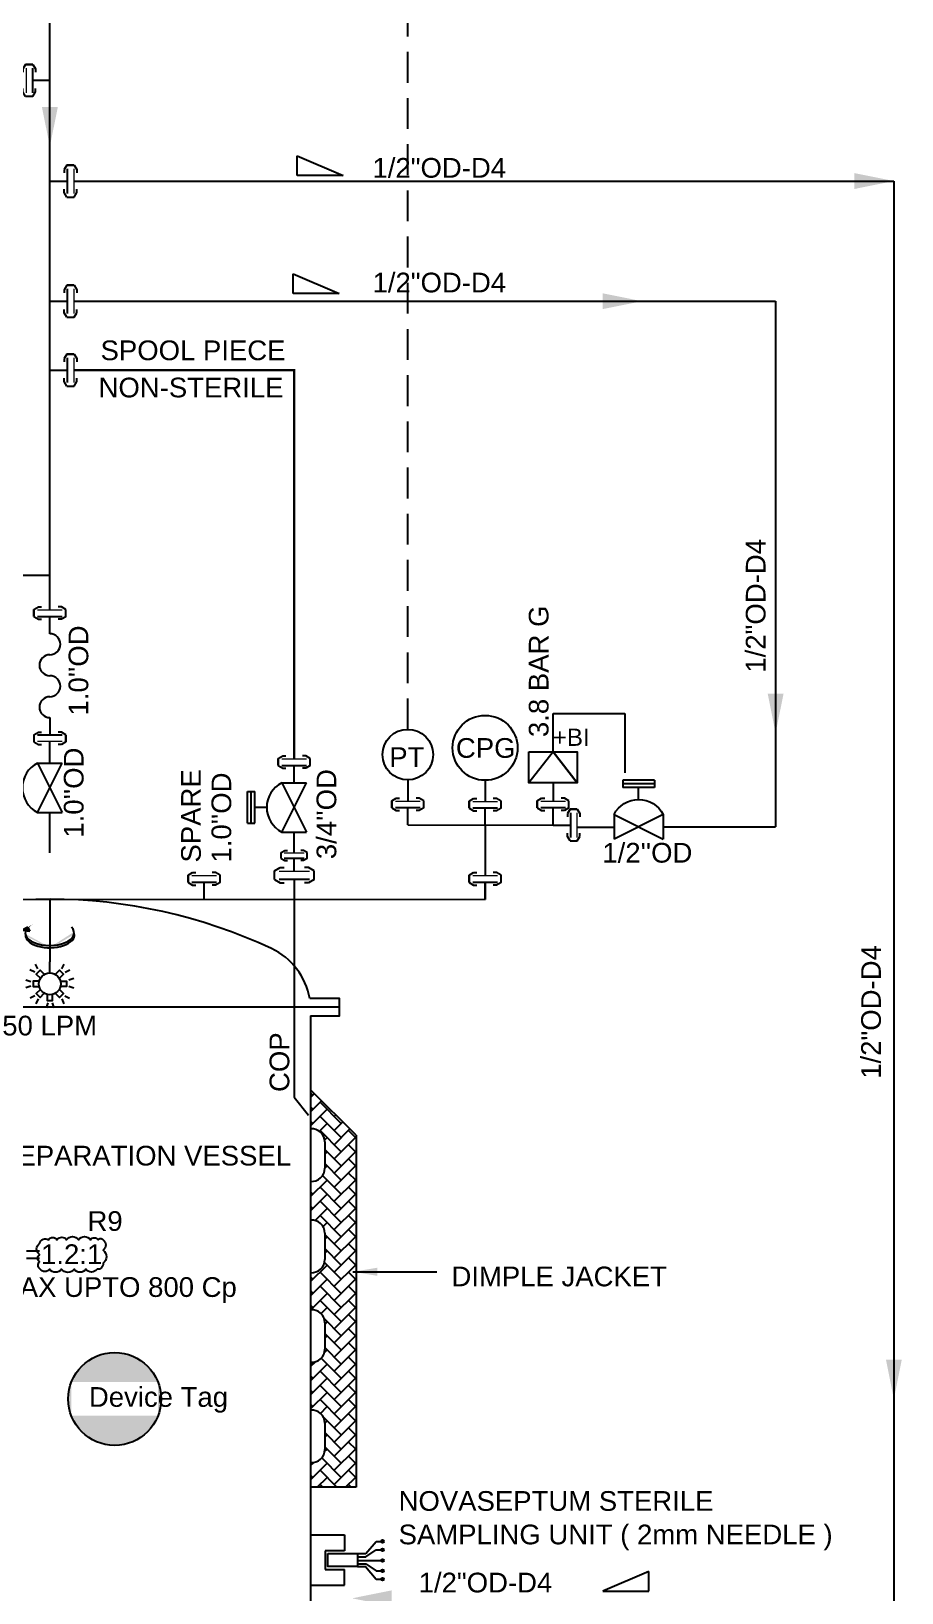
# Model space of a CAD drawing. Header units: inches. Extents: x 14435 to 21465, y 2728 to 7693.
# Drawn here: x 15561.4 to 15738.2, y 5942.3 to 6259.2 of the extents above; entities that cross this region are included whole.
import ezdxf

# ---------------------------------------------------------------- set-up
doc = ezdxf.new("R2010")
doc.units = ezdxf.units.IN
doc.header["$MEASUREMENT"] = 0
doc.linetypes.add('DASHED', pattern=[0.75, 0.5, -0.25])
doc.linetypes.add('HIDDEN', pattern=[0.375, 0.25, -0.125])
for name, color, linetype in [('3', 6, 'Continuous'), ('A---SIGLD-CONN-EL', 7, 'Continuous'), ('P---AGITD-TEXT-25-35', 2, 'Continuous'), ('P---PEQID-TEXT-25-35', 2, 'Continuous'), ('P---PHOSD-TEXT-25-35', 2, 'Continuous'), ('P---PLINB-CA049', 7, 'Continuous'), ('P---PLINB-CIPS055', 7, 'Continuous'), ('P---PLINB-CIPS206', 7, 'Continuous'), ('P---PLINB-CS042', 7, 'Continuous'), ('P---PLINB-DRH132', 7, 'Continuous'), ('P---PLINB-HCUR003', 7, 'Continuous'), ('P---PLINB-N2023', 7, 'Continuous'), ('P---PLIND-TEXT-25-35', 7, 'Continuous'), ('P---TANKB-V06', 7, 'Continuous'), ('REV1', 1, 'Continuous'), ('VESSEL', 7, 'Continuous')]:
    doc.layers.add(name, color=color, linetype=linetype)
doc.layers.add('AM_8', color=1, linetype='Continuous', lineweight=25)
doc.layers.add('Valve', color=6, linetype='Continuous', lineweight=25)
doc.layers.add('Layer4', color=7, linetype='Continuous', true_color=0xffffff)
doc.styles.add('ARIAL', font='arial.ttf', dxfattribs={"height": 4})
doc.styles.get("Standard").update_dxf_attribs({"font": 'arial.ttf'})
doc.dimstyles.new('ISO-25', dxfattribs={"dimtxt": 2.5, "dimasz": 2.5, "dimexe": 1.25, "dimexo": 0.625, "dimtad": 1, "dimtxsty": 'Standard', "dimcen": 2.5, "dimadec": 0, "dimazin": 0, "dimtfac": 1, "dimtmove": 0, "dimatfit": 3, "dimfxl": 1, "dimarcsym": 0})

# ---------------------------------------------------------------- blocks, each defined once
blk = doc.blocks.new('rgyjryjyfrjfhjgfgj')
at = {"color": 0, "linetype": 'ByBlock'}
for p, q in [((716.48, 396.87), (717.39, 397.41)), ((716.48, 396.87), (716.48, 395.42)), ((717.39, 397.41), (718.05, 397.41)), ((722.07, 397.41), (721.4, 397.41)), ((722.97, 396.87), (722.07, 397.41)), ((722.97, 395.42), (722.97, 396.87)), ((716.48, 395.42), (717.39, 394.88)), ((717.39, 394.88), (718.05, 394.88)), ((722.07, 394.88), (721.4, 394.88)), ((722.97, 395.42), (722.07, 394.88))]:
    blk.add_line(p, q, dxfattribs=at)
at = {"color": 6, "linetype": 'ByBlock'}
blk.add_line((719.73, 391.95), (719.73, 395.48), dxfattribs=at)
at = {"color": 1, "linetype": 'ByBlock', "lineweight": 15}
blk.add_lwpolyline([(717.23, 396.8), (722.23, 396.8)], dxfattribs=at)
at = {"color": 6, "linetype": 'ByBlock'}
blk.add_lwpolyline([(717.23, 395.48), (722.23, 395.48)], dxfattribs=at)
blk = doc.blocks.new('phi_15908170398')
at = {"color": 0, "linetype": 'ByBlock'}
blk.add_line((-3.24, 3.47), (-3.24, 4.92), dxfattribs=at)
blk.add_blockref('rgyjryjyfrjfhjgfgj', (-719.73, -391.95), dxfattribs=at)
at = {"flags": 1}
for p, rotation in [((0, 4.85), 90), ((0, 0), 270)]:
    blk.add_attdef('PHI_CONNECTIONPOINT', p, '', height=0.1, rotation=rotation, dxfattribs=at)
blk = doc.blocks.new('phi_15906742612')
at = {"color": 0, "linetype": 'ByBlock'}
blk.add_line((-3.24, 3.47), (-3.24, 4.92), dxfattribs=at)
blk.add_blockref('rgyjryjyfrjfhjgfgj', (-719.73, -391.95), dxfattribs=at)
at = {"flags": 1}
for p, rotation in [((0, 4.85), 90), ((0, 0), 270)]:
    blk.add_attdef('PHI_CONNECTIONPOINT', p, '', height=0.1, rotation=rotation, dxfattribs=at)
blk = doc.blocks.new('phi_16460453170')
at = {"color": 6}
for centre, start, end in [((2.13, 0), 0, 180), ((6.38, 0), 180, 0), ((10.64, 0), 0, 180), ((14.9, 0), 180, 0)]:
    blk.add_arc(centre, 2.13, start, end, dxfattribs=at)
at = {"color": 7}
blk.add_attdef('CODE', (2.57, 8.01), '', height=3.5, dxfattribs=at)
at = {"color": 251}
blk.add_attdef('DN', (4.94, 3.52), '', height=3.5, dxfattribs=at)
at = {"color": 251, "flags": 1}
blk.add_attdef('PHI_CONNECTIONPOINT', (0, 0), '', height=0.08, rotation=180, dxfattribs=at)
blk.add_attdef('PHI_CONNECTIONPOINT', (17.03, 0), '', height=0.08, dxfattribs=at)
blk = doc.blocks.new('phi_15907460624')
at = {"color": 0, "linetype": 'ByBlock'}
blk.add_line((-3.24, 3.47), (-3.24, 4.92), dxfattribs=at)
blk.add_blockref('rgyjryjyfrjfhjgfgj', (-719.73, -391.95), dxfattribs=at)
at = {"flags": 1}
for p, rotation in [((0, 4.85), 90), ((0, 0), 270)]:
    blk.add_attdef('PHI_CONNECTIONPOINT', p, '', height=0.1, rotation=rotation, dxfattribs=at)
blk = doc.blocks.new('SR')
at = {"layer": '3', "color": 5, "linetype": 'Continuous'}
for p, q in [((2.64, 1.5), (2.64, 4.5)), ((2.64, 4.5), (9.64, 1.5)), ((9.64, 1.5), (2.64, 1.5))]:
    blk.add_line(p, q, dxfattribs=at)
blk = doc.blocks.new('ADV')
at = {"color": 6}
blk.add_arc((1709.4, 811.99), 5.59, 26.5651, 153.4349, dxfattribs=at)
at = {"layer": 'Valve'}
for p, q in [((1706.18, 821.46), (1712.63, 821.46)), ((1706.18, 821.46), (1706.18, 819.98)), ((1712.63, 821.46), (1712.63, 819.98)), ((1706.18, 820.72), (1712.63, 820.72)), ((1706.18, 819.98), (1712.63, 819.98)), ((1709.4, 817.58), (1709.4, 819.98)), ((1704.4, 814.49), (1704.4, 809.49)), ((1714.4, 814.49), (1704.4, 809.49)), ((1704.4, 814.49), (1714.4, 809.49)), ((1714.4, 814.49), (1714.4, 809.49))]:
    blk.add_line(p, q, dxfattribs=at)
blk = doc.blocks.new('phi_159068224056')
at = {"color": 0, "linetype": 'ByBlock'}
blk.add_blockref('ADV', (-1709.4, -811.99), dxfattribs=at)
at = {"flags": 1}
blk.add_attdef('PHI_CONNECTIONPOINT', (-5, 0), '', height=0.1, rotation=180, dxfattribs=at)
for tag, p in [('PHI_INSERTPOINT', (0, 0)), ('PHI_CONNECTIONPOINT', (5, 0))]:
    blk.add_attdef(tag, p, '', height=0.1, dxfattribs=at)
at = {"color": 7}
for tag, p in [('PRJ_TAG_B', (-12.54, -6.47)), ('DNCALC', (-8.39, -11.88))]:
    blk.add_attdef(tag, p, '', height=3.5, dxfattribs=at)
blk = doc.blocks.new('jtf')
for p, q in [((183.73, 67.05), (184.47, 67.49)), ((183.73, 65.87), (183.73, 67.05)), ((184.47, 67.49), (185.01, 67.49)), ((188.27, 67.49), (187.73, 67.49)), ((189.01, 67.05), (188.27, 67.49)), ((189.01, 65.87), (189.01, 67.05)), ((182.36, 63.37), (183.48, 64.04)), ((183.48, 64.04), (184.3, 64.04)), ((183.73, 65.87), (184.47, 65.43)), ((184.47, 65.43), (185.01, 65.43)), ((186.37, 63.29), (186.37, 65.92)), ((188.27, 65.43), (187.73, 65.43)), ((189.01, 65.87), (188.27, 65.43)), ((189.26, 64.04), (188.44, 64.04)), ((190.38, 63.37), (189.26, 64.04)), ((182.36, 61.57), (182.36, 63.37)), ((182.36, 61.57), (183.48, 60.91)), ((183.48, 60.91), (184.3, 60.91)), ((186.37, 61.66), (186.37, 57.54)), ((189.26, 60.91), (188.44, 60.91)), ((190.38, 61.57), (189.26, 60.91)), ((190.38, 61.57), (190.38, 63.37))]:
    blk.add_line(p, q)
at = {"color": 6, "lineweight": 15}
for points in [[(184.34, 67), (188.4, 67)], [(183.28, 63.29), (189.46, 63.29)]]:
    blk.add_lwpolyline(points, dxfattribs=at)
at = {"color": 1}
for points in [[(184.34, 65.92), (188.4, 65.92)], [(183.28, 61.66), (189.46, 61.66)]]:
    blk.add_lwpolyline(points, dxfattribs=at)
blk = doc.blocks.new('phi_15908170176')
at = {"color": 0, "linetype": 'ByBlock'}
blk.add_blockref('jtf', (-186.37, -63.29), dxfattribs=at)
at = {"flags": 1}
for p, rotation in [((0, 3.71), 90), ((0, -5.75), 270)]:
    blk.add_attdef('PHI_CONNECTIONPOINT', p, '', height=0.1, rotation=rotation, dxfattribs=at)
for tag, p in [('MPLANT', (3.84, 1.79)), ('CODE', (6.17, -1.71))]:
    blk.add_attdef(tag, p, '', height=2.5)
blk.add_attdef('PHI_INSERTPOINT', (0, 0), '', height=0.1, dxfattribs=at)
blk = doc.blocks.new('2B100D4')
at = {"color": 3}
for points in [[(9.4, 37.6), (4.4, 40)], [(12.7, 40.8), (10.1, 45.8)], [(19.4, 35.2), (15, 39.5), (10.9, 35.4), (15.3, 31.1)], [(25.2, 36.8), (25.2, 48.3)], [(31.1, 35.2), (35.4, 39.5), (39.5, 35.4), (35.2, 31.1)], [(37.8, 40.8), (40.3, 45.8)], [(41.1, 37.6), (46.1, 40)], [(5.3, 27.4), (0, 29.1)], [(5.3, 22.7), (0, 20.9)], [(14, 28.1), (7.9, 28.1), (7.9, 22.3), (14, 22.3)], [(15.3, 19.4), (10.9, 15), (15, 10.9), (19.4, 15.3)], [(35.2, 19.4), (39.5, 15), (35.4, 10.9), (31.1, 15.3)], [(36.4, 28.1), (42.5, 28.1), (42.5, 22.3), (36.4, 22.3)], [(45, 29.3), (50.3, 31.1)], [(45.2, 22.7), (50.4, 20.9)], [(9.6, 12.7), (4.6, 10.1)], [(12.9, 9.4), (10.4, 4.4)], [(23.1, 5.3), (21.3, 0)], [(22.3, 14), (22.3, 7.9), (28.1, 7.9), (28.1, 14)], [(27.7, 5.3), (29.5, 0)], [(37.6, 9.4), (40, 4.4)], [(40.8, 12.7), (45.8, 10.1)]]:
    blk.add_lwpolyline(points, dxfattribs=at)
blk.add_circle((25.2, 25.2), 11.5, dxfattribs=at)
blk = doc.blocks.new('TANK_01')
at = {"ltscale": 25}
h = blk.add_hatch(color=256, dxfattribs=at)
edge = h.paths.add_edge_path()
edge.add_ellipse((-0.04, -6.8), major_axis=(-4.97, 0), ratio=0.507353, start_angle=332.6309, end_angle=349.272, ccw=False)
edge.add_line((-4.45, -5.64), (-5.61, -6.25))
edge.add_line((-5.61, -6.25), (-4.92, -6.33))
edge = h.paths.add_edge_path()
edge.add_ellipse((-0.04, -6.8), major_axis=(-4.97, 0), ratio=0.507353, start_angle=332.6309, end_angle=349.272)
edge.add_line((-4.92, -6.33), (-4.06, -6.43))
edge.add_line((-4.06, -6.43), (-4.45, -5.64))
h = blk.add_hatch(color=256, dxfattribs=at)
edge = h.paths.add_edge_path()
edge.add_ellipse((0, -7.27), major_axis=(-4.97, 0), ratio=0.507353, start_angle=356.8883, end_angle=434.5617)
edge.add_line((-1.32, -9.7), (-1.32, -9.23))
edge.add_ellipse((-0.04, -6.8), major_axis=(-4.97, 0), ratio=0.507353, start_angle=367.5865, end_angle=434.9939, ccw=False)
edge = h.paths.add_edge_path()
edge.add_ellipse((-0.04, -6.8), major_axis=(-4.97, 0), ratio=0.507353, start_angle=465.6464, end_angle=536.8883, ccw=False)
edge.add_line((1.3, -9.23), (1.3, -9.7))
edge.add_ellipse((0, -7.27), major_axis=(-4.97, 0), ratio=0.507353, start_angle=465.2137, end_angle=547.5865)
edge = h.paths.add_edge_path()
edge.add_ellipse((0, -7.27), major_axis=(-4.97, 0), ratio=0.507353, start_angle=449.8917, end_angle=465.2137)
edge.add_line((1.3, -9.7), (1.3, -9.23))
edge.add_ellipse((-0.04, -6.8), major_axis=(-4.97, 0), ratio=0.507353, start_angle=450.3087, end_angle=465.6464, ccw=False)
edge.add_line((-0.01, -9.32), (-0.01, -9.79))
edge = h.paths.add_edge_path()
edge.add_ellipse((0, -7.27), major_axis=(-4.97, 0), ratio=0.507353, start_angle=434.5617, end_angle=449.8917)
edge.add_line((-0.01, -9.79), (-0.01, -9.32))
edge.add_ellipse((-0.04, -6.8), major_axis=(-4.97, 0), ratio=0.507353, start_angle=434.9939, end_angle=450.3087, ccw=False)
edge.add_line((-1.32, -9.23), (-1.32, -9.7))
h = blk.add_hatch(color=1)
h.dxf.hatch_style = 1
h.paths.add_polyline_path([(4.37, -104.78, 0.684594), (21.94, -104.78)])
h.paths.add_polyline_path([(4.37, -97.96), (21.94, -97.96, 0.684594)])
h.paths.add_polyline_path([(22.58, -101.37, 0.092808), (21.94, -97.96), (21.94, -104.78, 0.092808)])
h.paths.add_polyline_path([(4.37, -97.96, 0.092808), (3.73, -101.37, 0.092808), (4.37, -104.78)])
for p, q in [((-4.45, -5.64), (-5.61, -6.25)), ((-5.61, -6.25), (-4.06, -6.43)), ((-4.45, -5.64), (-4.06, -6.43))]:
    blk.add_line(p, q, dxfattribs=at)
at = {"color": 8}
blk.add_line((58.83, -21.84), (-58.75, -21.84), dxfattribs=at)
at = {"color": 0, "linetype": 'ByBlock'}
blk.add_line((-52.88, -23.6), (-52.88, -184.18), dxfattribs=at)
blk.add_line((52.99, -184.18), (52.99, -23.6))
at = {"color": 7, "linetype": 'Continuous', "lineweight": 13}
blk.add_line((-58.34, -170.12), (-51.41, -172.23), dxfattribs=at)
at = {"color": 0, "linetype": 'ByBlock'}
for points in [[(-52.88, -23.6), (-58.75, -23.6), (-58.75, -20.08), (-52.68, -20.08)], [(-52.88, -23.6), (-58.75, -23.6), (-58.75, -20.08), (-52.68, -20.08)], [(52.96, -23.6), (58.83, -23.6), (58.83, -20.08), (52.79, -20.08)], [(52.96, -23.6), (58.83, -23.6), (58.83, -20.08), (52.79, -20.08)]]:
    blk.add_lwpolyline(points, dxfattribs=at)
at = {"color": 1}
blk.add_lwpolyline([(10.79, -69.05, -0.520567), (10.79, -71.2, -0.520567), (10.79, -73.83, -0.520567), (9.58, -75.03, -0.520567), (7.31, -75.03, -0.520567), (4.92, -75.03, -0.520567), (2.38, -75.03, -0.520567), (-0.09, -75.03, -0.520567), (-1.95, -75.03, -0.520567), (-2.09, -73.54, -0.520567), (-2.09, -72.08, -0.520567), (-2.09, -69.79, -0.520567), (-0.29, -69.05, -0.520567), (1.43, -69.05, -0.520567), (3.4, -69.05, -0.520567), (5.8, -69.05, -0.520567), (8.27, -69.05, -0.520567), (9.78, -69.05, -0.520567)], format="xyb", close=True, dxfattribs=at)
blk.add_circle((13.16, -101.37), 9.43, dxfattribs=at)
at = {"color": 7, "linetype": 'Continuous', "lineweight": 13}
for centre in [(-50.57, -172.49), (-13.27, -202.3)]:
    blk.add_circle(centre, 0.874, dxfattribs=at)
at = {"color": 0, "linetype": 'ByBlock'}
for centre, radius, start, end in [((0.04, -105.81), 105.87, 64.8588, 115.1413), ((-39.06, -22.5), 13.83, 115.1413, 169.9213), ((39.08, -22.57), 13.93, 10.3281, 64.7624), ((-39.04, -184.18), 13.83, 180, 244.8587), ((39.16, -184.18), 13.83, 295.1412, 0), ((0.06, -100.86), 105.87, 244.8587, 295.1412)]:
    blk.add_arc(centre, radius, start, end, dxfattribs=at)
at = {"ltscale": 25}
for centre, start_param, end_param in [((-0.04, -6.8), 5.805504, 9.90246), ((0, -7.27), 6.228876, 9.557188)]:
    blk.add_ellipse(centre, major_axis=(-4.97, 0), ratio=0.507353, start_param=start_param, end_param=end_param, dxfattribs=at)
at = {"layer": 'VESSEL', "linetype": 'Continuous', "lineweight": 13}
for p, q in [((-56.52, -146.2), (-56.15, -144.85)), ((-52.88, -145.72), (-56.15, -144.85)), ((-52.88, -147.17), (-56.52, -146.2)), ((-56.52, -152.45), (-56.15, -151.1)), ((-52.88, -151.98), (-56.15, -151.1)), ((-52.88, -153.43), (-56.52, -152.45)), ((-56.52, -159.92), (-56.15, -158.57)), ((-52.88, -160.9), (-56.52, -159.92)), ((-52.88, -159.45), (-56.15, -158.57)), ((-56.52, -171.54), (-56.15, -170.19)), ((-52.88, -171.07), (-56.15, -170.19)), ((-52.88, -172.51), (-56.52, -171.54)), ((-13.69, -200.33), (-14.97, -205.66)), ((-13.69, -200.33), (-12, -200.73)), ((-12, -200.73), (-13.23, -205.89))]:
    blk.add_line(p, q, dxfattribs=at)
at = {"color": 0, "linetype": 'ByBlock', "xscale": 0.1940370600000006, "yscale": 0.1940370600000006, "zscale": 0.1940370600000006, "rotation": 359.9751010877281}
blk.add_blockref('2B100D4', (-4.9, -22.01), dxfattribs=at)
at = {"insert": (-45.4, -49.99), "char_height": 4, "attachment_point": 1, "style": 'ARIAL'}
blk.add_mtext_dynamic_manual_height_columns('\\pxt3;OIL PHASE PREPARATION VESSEL \\P40 L (W.V)\\P\\ptz;50 L (G.V)\\PH/D (FOR W.V) =1.2:1\\PVISCOSITY= MAX UPTO 800 Cp  ', width=102.9268, gutter_width=12.5, heights=[0], dxfattribs=at)
at = {"linetype": 'HIDDEN', "insert": (7.64, -63.26, -0.47), "char_height": 4, "width": 52.0952, "attachment_point": 1}
blk.add_mtext('R9', dxfattribs=at)
blk.add_attdef('V02', (7.93, -102.97), '', height=4)
at = {"layer": 'P---AGITD-TEXT-25-35', "color": 7, "insert": (-9.67, -23.59), "char_height": 4, "width": 59.7146, "attachment_point": 1, "style": 'ARIAL'}
blk.add_mtext('50 LPM', dxfattribs=at)
at = {"layer": 'P---PEQID-TEXT-25-35', "color": 7, "char_height": 4, "width": 41.8759, "attachment_point": 1}
for insert in [(-76.91, -143.51), (-76.91, -149.76), (-76.91, -157.23)]:
    blk.add_mtext('\\A1;SPARE', dxfattribs=dict(at, insert=insert))
at = {"layer": 'P---PLIND-TEXT-25-35'}
blk.add_text('COP', height=4, rotation=90, dxfattribs=at).set_placement((48.63, -39.07))

msp = doc.modelspace()

# ---------------------------------------------------------------- hatches: boundary and pattern name
for points in [[(15633.03, 5952.72, 1), (15632.46, 5952.72, 1)], [(15633.03, 5951.01, 1), (15632.46, 5951.01, 1)], [(15633.03, 5948.85, 1), (15632.46, 5948.85, 1)], [(15633.03, 5946.74, 1), (15632.46, 5946.74, 1)], [(15633.03, 5945.03, 1), (15632.46, 5945.03, 1)]]:
    msp.add_hatch(color=256).paths.add_polyline_path(points)
at = {"layer": 'P---PHOSD-TEXT-25-35'}
h = msp.add_hatch(dxfattribs=at)
h.set_pattern_fill('AR-HBONE', scale=0.02)
h.set_pattern_definition([(45, (20663.4005, 19815.4123), (0, 2.87368196), [6.096, -2.032]), (135, (20664.8373, 19816.8491), (3e-16, 2.87368196), [6.096, -2.032])])
h.paths.add_polyline_path([(15618.17, 6025.78, 0.43682), (15621.05, 6028.45), (15621.05, 6033.79, 0.436821), (15618.17, 6036.46), (15618.17, 6044.4), (15627.39, 6035.18), (15627.39, 5963.71), (15618.17, 5963.71), (15618.17, 5968.69, 0.436818), (15621.05, 5971.36), (15621.05, 5976.7, 0.436819), (15618.17, 5979.37), (15618.17, 5989.07, 0.43682), (15621.05, 5991.73), (15621.05, 5997.08, 0.436821), (15618.17, 5999.74), (15618.17, 6007.26, 0.43682), (15621.05, 6009.92), (15621.05, 6015.27, 0.436821), (15618.17, 6017.93)])

# ---------------------------------------------------------------- linework, layer by layer
at = {"color": 3}
msp.add_line((15565.21, 6141.79), (15565.21, 6393.32), dxfattribs=at)
for p, q in [((15667.41, 6112.96), (15662.5, 6106.66)), ((15667.41, 6112.96), (15672.32, 6106.66)), ((15672.32, 6106.66), (15667.41, 6112.96)), ((15667.41, 6106.66), (15667.41, 6102.98)), ((15614.85, 6092.46), (15614.85, 6096.7)), ((15637.91, 6098.13), (15667.41, 6098.12)), ((15653.61, 6098.07), (15653.6, 6087.86)), ((15447.17, 6083.07), (15653.61, 6083.01)), ((15565.21, 6083), (15565.21, 6070.36)), ((15614.85, 6083), (15614.85, 6042.91)), ((15614.85, 6042.91), (15617.74, 6039.24))]:
    msp.add_line(p, q)
at = {"color": 0, "linetype": 'ByBlock'}
for p, q in [((15637.91, 6107.25), (15637.91, 6102.99)), ((15653.61, 6107.2), (15653.61, 6102.93)), ((15627.39, 6035.18), (15618.17, 6044.4)), ((15627.39, 6035.18), (15627.39, 5963.71)), ((15621.05, 6033.79), (15621.05, 6028.45)), ((15621.05, 6015.27), (15621.05, 6009.92)), ((15621.05, 5997.08), (15621.05, 5991.73)), ((15621.05, 5976.7), (15621.05, 5971.36)), ((15627.39, 5963.71), (15618.17, 5963.71))]:
    msp.add_line(p, q, dxfattribs=at)
at = {"color": 1}
msp.add_line((15653.6, 6086.54), (15653.6, 6083.01), dxfattribs=at)
at = {"color": 5}
for p, q in [((15618.2, 5954.04), (15625.07, 5954.04)), ((15618.2, 5954.04), (15625.07, 5954.04)), ((15618.2, 5943.81), (15618.2, 5954.04)), ((15625.07, 5954.04), (15625.07, 5950.82)), ((15625.07, 5954.04), (15625.07, 5950.82)), ((15629.36, 5950.24), (15631.46, 5952.72)), ((15631.46, 5952.72), (15632.74, 5952.72)), ((15625.07, 5950.82), (15621.12, 5950.82)), ((15621.12, 5950.82), (15621.12, 5947.03)), ((15625.07, 5950.82), (15621.12, 5950.82)), ((15621.12, 5950.82), (15621.12, 5947.03)), ((15627.71, 5950.24), (15629.36, 5950.24)), ((15627.71, 5950.24), (15629.36, 5950.24)), ((15627.71, 5949.57), (15629.36, 5949.57)), ((15627.71, 5949.57), (15629.36, 5949.57)), ((15629.36, 5949.57), (15631.46, 5951.01)), ((15631.46, 5951.01), (15632.74, 5951.01)), ((15621.12, 5947.03), (15625.07, 5947.03)), ((15621.12, 5947.03), (15625.07, 5947.03)), ((15625.07, 5943.81), (15625.07, 5947.03)), ((15625.07, 5943.81), (15625.07, 5947.03)), ((15627.71, 5948.85), (15629.36, 5948.85)), ((15627.71, 5948.85), (15629.36, 5948.85)), ((15627.71, 5948.18), (15629.36, 5948.18)), ((15627.71, 5948.18), (15629.36, 5948.18)), ((15627.71, 5947.6), (15629.36, 5947.6)), ((15627.71, 5947.6), (15629.36, 5947.6)), ((15629.29, 5947.6), (15631.46, 5945.03)), ((15629.36, 5948.85), (15632.74, 5948.85)), ((15629.36, 5948.18), (15631.46, 5946.74)), ((15631.46, 5946.74), (15632.74, 5946.74)), ((15618.2, 5943.81), (15625.07, 5943.81)), ((15618.2, 5943.81), (15625.07, 5943.81)), ((15631.46, 5945.03), (15632.74, 5945.03))]:
    msp.add_line(p, q, dxfattribs=at)
at = {"linetype": 'DASHED', "ltscale": 15, "const_width": 0.5}
msp.add_lwpolyline([(15614.84, 6111.56), (15614.84, 6190.45), (15570.06, 6190.45)], dxfattribs=at)
at = {"color": 3}
for points in [[(15565.21, 6110.69), (15565.2, 6115.06)], [(15565.21, 6105.69), (15565.21, 6105.69)], [(15565.21, 6092.46), (15565.21, 6100.69)]]:
    msp.add_lwpolyline(points, dxfattribs=at)
msp.add_lwpolyline([(15662.5, 6112.96), (15672.32, 6112.96), (15672.32, 6106.66), (15662.5, 6106.66)], close=True)
at = {"color": 5, "elevation": 2.44}
msp.add_lwpolyline([(15621.65, 5950.24), (15627.71, 5950.24), (15627.71, 5947.6), (15621.65, 5947.6)], close=True, dxfattribs=at)
msp.add_lwpolyline([(15621.65, 5950.24), (15627.71, 5950.24), (15627.71, 5947.6), (15621.65, 5947.6)], close=True, dxfattribs=at)
at = {"color": 0, "linetype": 'ByBlock'}
for centre, radius in [((15653.61, 6113.78), 6.59), ((15637.91, 6112.4), 5.14)]:
    msp.add_circle(centre, radius, dxfattribs=at)
for centre in [(15632.74, 5952.72), (15632.74, 5951.01), (15632.74, 5948.85), (15632.74, 5946.74), (15632.74, 5945.03)]:
    msp.add_circle(centre, 0.286)
for centre, start, end in [((15618.38, 6033.79), 360, 94.3869), ((15618.38, 6028.45), 265.6133, 360), ((15618.38, 6015.27), 360, 94.3869), ((15618.38, 6009.92), 265.6133, 360), ((15618.38, 5997.08), 360, 94.3869), ((15618.38, 5991.73), 265.6133, 360), ((15618.38, 5976.7), 360, 94.3869), ((15618.38, 5971.36), 265.6133, 360)]:
    msp.add_arc(centre, 2.67, start, end, dxfattribs=at)
at = {"color": 3}
msp.add_solid([(15563.59, 6243.84), (15565.21, 6235.84), (15566.82, 6243.84)], dxfattribs=at)
at = {"layer": 'A---SIGLD-CONN-EL', "linetype": 'HIDDEN', "ltscale": 25}
msp.add_line((15637.91, 6117.54), (15637.91, 6376.67), dxfattribs=at)
at = {"layer": 'AM_8', "color": 62}
for p, q in [((15570.06, 6204.44), (15712.62, 6204.44)), ((15712.62, 6204.44), (15712.62, 6097.73)), ((15672.26, 6097.71), (15679.8, 6097.71)), ((15689.8, 6097.73), (15712.62, 6097.73))]:
    msp.add_line(p, q, dxfattribs=at)
for points in [[(15677.47, 6206.05), (15685.47, 6204.44), (15677.47, 6202.83)], [(15711.01, 6124.77), (15712.62, 6116.77), (15714.23, 6124.77)]]:
    msp.add_solid(points, dxfattribs=at)
at = {"layer": 'P---PLINB-CA049', "color": 152, "linetype": 'Continuous', "ltscale": 0.1}
msp.add_line((15543.07, 6148.84), (15565.21, 6148.84), dxfattribs=at)
at = {"layer": 'P---PLINB-CS042', "color": 32, "linetype": 'Continuous', "ltscale": 0.1}
for p, q in [((15570.06, 6228.83), (15623.69, 6228.83)), ((15623.69, 6228.83), (15736.64, 6228.83))]:
    msp.add_line(p, q, dxfattribs=at)
msp.add_lwpolyline([(15736.64, 6228.83), (15736.64, 5869.64)], dxfattribs=at)
for points in [[(15728.64, 6230.44), (15736.64, 6228.83), (15728.64, 6227.22)], [(15735.03, 5989.6), (15736.64, 5981.6), (15738.25, 5989.6)], [(15634.6, 5942.77), (15626.6, 5941.16), (15634.6, 5939.54)]]:
    msp.add_solid(points, dxfattribs=at)
at = {"layer": 'P---PLINB-DRH132', "color": 7, "linetype": 'Continuous', "ltscale": 0.1}
msp.add_line((15667.41, 6112.96), (15667.41, 6120.74), dxfattribs=at)
for points in [[(15667.41, 6120.74), (15681.99, 6120.74)], [(15681.99, 6120.74), (15681.99, 6108.7)]]:
    msp.add_lwpolyline(points, dxfattribs=at)
at = {"layer": 'REV1', "color": 1}
msp.add_line((15565.21, 6249.26), (15561.67, 6249.26), dxfattribs=at)

# ---------------------------------------------------------------- block references
at = {"color": 9, "yscale": 1.33333333333341, "zscale": 1.33333333333341}
for p, xscale in [((15611.95, 6227.94), 1.33333333333341), ((15611.13, 6204.01), 1.33333333333341), ((15690.41, 5940.58), -1.33333333333341)]:
    msp.add_blockref('SR', p, dxfattribs=dict(at, xscale=xscale))
msp.add_blockref('TANK_01', (15565.21, 6083)).add_auto_attribs({'V02': 'Device Tag'})
at = {"layer": 'P---PLINB-CIPS055', "rotation": 359.9841269434263}
for p in [(15565.21, 6136.94), (15614.84, 6106.7), (15637.91, 6098.13), (15653.61, 6098.07), (15667.41, 6098.12), (15596.53, 6083), (15653.61, 6083.01)]:
    msp.add_blockref('phi_15908170398', p, dxfattribs=at)
at = {"layer": 'P---PLINB-CIPS206', "rotation": 359.9766572698126}
msp.add_blockref('phi_15908170176', (15614.85, 6088.75), dxfattribs=at)
at = {"layer": 'P---PLINB-HCUR003', "xscale": -1, "rotation": 90}
msp.add_blockref('phi_15906742612', (15565.21, 6249.26), dxfattribs=at)
at = {"layer": 'P---PLINB-HCUR003'}
for name, p, rotation in [('phi_15906742612', (15565.21, 6228.83), 269.968253886858), ('phi_15906742612', (15565.21, 6204.44), 269.968253886858), ('phi_15906742612', (15565.21, 6190.46), 269.968253886858), ('phi_16460453170', (15565.21, 6119.91), 90.00000000000001), ('phi_15906742612', (15667.41, 6098.12), 269.968253886858)]:
    msp.add_blockref(name, p, dxfattribs=dict(at, rotation=rotation))
at = {"layer": 'P---PLINB-N2023', "rotation": 180}
msp.add_blockref('phi_15907460624', (15565.21, 6119.91), dxfattribs=at)
at = {"layer": 'P---TANKB-V06', "rotation": 90}
for p in [(15565.21, 6105.69), (15614.84, 6101.7)]:
    msp.add_blockref('phi_159068224056', p, dxfattribs=at)
at = {"layer": 'P---TANKB-V06', "xscale": -1, "rotation": 0.01493934735719016}
msp.add_blockref('phi_159068224056', (15684.8, 6097.73), dxfattribs=at)

# ---------------------------------------------------------------- texts
at = {"color": 0, "linetype": 'ByBlock'}
for s, p in [('CPG', (15647.68, 6111.76)), ('PT', (15634.15, 6109.9))]:
    msp.add_text(s, height=4, rotation=359.9879, dxfattribs=at).set_placement(p)
at = {"linetype": 'HIDDEN', "insert": (15575.5, 6196.47), "char_height": 4, "width": 52.0952, "attachment_point": 1}
msp.add_mtext('SPOOL PIECE', dxfattribs=at)
at = {"color": 1, "insert": (15575.1, 6188.92), "char_height": 4, "attachment_point": 1}
msp.add_mtext_dynamic_manual_height_columns('NON-STERILE', width=56.6164, gutter_width=0.5, heights=[0], dxfattribs=at)
at = {"lineweight": 0, "insert": (15667.37, 6114.19), "char_height": 3.5, "width": 21.2359, "attachment_point": 7}
msp.add_mtext('+BI', dxfattribs=at)
at = {"insert": (15591.87, 6090.5), "char_height": 4, "attachment_point": 1, "rotation": 90}
msp.add_mtext_dynamic_manual_height_columns('SPARE', width=2.1152, gutter_width=12.5, heights=[0], dxfattribs=at)
at = {"layer": 'Layer4', "color": 7, "style": 'ARIAL'}
for s, p in [('NOVASEPTUM STERILE ', (15636.04, 5958.92)), ('SAMPLING UNIT ( 2mm NEEDLE )', (15636.04, 5952.12))]:
    msp.add_text(s, height=4, dxfattribs=at).set_placement(p)
at = {"layer": 'Layer4', "color": 7, "char_height": 4, "attachment_point": 1, "style": 'ARIAL'}
for insert in [(15630.74, 6233.51), (15630.75, 6210.23), (15640.12, 5946.36)]:
    msp.add_mtext_dynamic_manual_height_columns('1/2"OD-D4', width=41.8058, gutter_width=12.5, heights=[0], dxfattribs=dict(at, insert=insert))
at = {"layer": 'Layer4', "color": 7, "char_height": 4, "attachment_point": 1, "rotation": 90, "style": 'ARIAL'}
for insert in [(15706.57, 6129.04), (15730, 6046.61)]:
    msp.add_mtext_dynamic_manual_height_columns('1/2"OD-D4', width=41.8058, gutter_width=12.5, heights=[0], dxfattribs=dict(at, insert=insert))
at = {"layer": 'P---PEQID-TEXT-25-35', "color": 7, "insert": (15646.78, 6008.49), "char_height": 4, "width": 57.6146, "attachment_point": 1}
msp.add_mtext('{\\C0;DIMPLE\\A1;\\C7; JACKET}', dxfattribs=at)
at = {"layer": 'P---PLIND-TEXT-25-35'}
for s, p in [('3.8 BAR G', (15666.49, 6115.97)), ("1.0''OD", (15573.01, 6120.35)), ("1.0''OD", (15572.05, 6095.56)), ("1.0''OD", (15602.04, 6090.5)), ("3/4''OD", (15623.38, 6091.19))]:
    msp.add_text(s, height=4, rotation=90, dxfattribs=at).set_placement(p)
msp.add_text("1/2''OD", height=4, dxfattribs=at).set_placement((15677.43, 6090.49))

# ---------------------------------------------------------------- leaders
at = {"layer": 'P---PEQID-TEXT-25-35', "color": 7}
msp.add_leader([(15626.73, 6007.44), (15643.8, 6007.44)], dimstyle='ISO-25', override={"dimtxt": 3.5, "dimasz": 5, "dimexe": 1.4, "dimgap": 0.625, "dimtad": 0, "dimclrt": 2, "dimtix": 1, "dimarcsym": 1}, dxfattribs=at)

doc.saveas('drawing.dxf')
